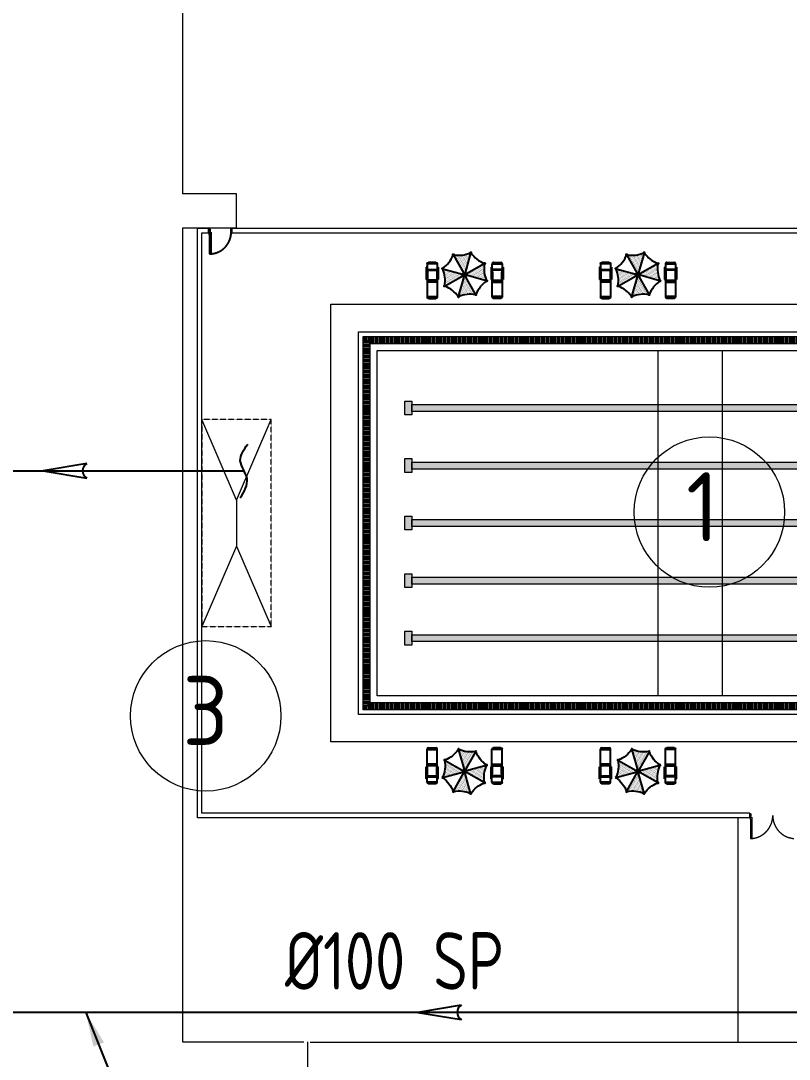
# Model space of a CAD drawing. Header units: metres. Extents: x 6917732 to 8046551, y 3602874 to 4094271.
# Drawn here: x 7336788 to 7370172, y 3765492 to 3810616 of the extents above; entities that cross this region are included whole.
import ezdxf

# ---------------------------------------------------------------- set-up
doc = ezdxf.new("R2010")
doc.units = ezdxf.units.M
doc.header["$LTSCALE"] = 0.5
doc.header["$MEASUREMENT"] = 0
for name, pattern in [('03000 - Plant Layout 1$0$CENTER2', [1.125, 0.75, -0.125, 0.125, -0.125]), ('HIDDEN2', [4.7625, 3.175, -1.5875]), ('MD-PAV-POOL-AR-001-GRF$0$HIDDEN', [9.525, 6.35, -3.175]), ('MD-PAV-POOL-AR-001-GRF$0$MD-PAV-ACCO-1-AR-001-GRF$0$HIDDEN', [9.525, 6.35, -3.175])]:
    doc.linetypes.add(name, pattern=pattern)
doc.layers.get('0').update_dxf_attribs({"linetype": 'CONTINUOUS'})
for name, color, linetype, lineweight in [('AN-TEXT', 7, 'CONTINUOUS', 40), ('CI-PED-FOOTPATH', 44, 'CONTINUOUS', 0), ('MD-PAV-POOL-AR-001-GRF$0$AR-CONCRETE HATCH', 252, 'CONTINUOUS', 13), ('MD-PAV-POOL-AR-001-GRF$0$AR-FLOR-STRS', 103, 'CONTINUOUS', 5), ('MD-PAV-POOL-AR-001-GRF$0$AR-P-WLX (0.25)-External wall', 3, 'CONTINUOUS', 35), ('Sewer Line', 4, 'CONTINUOUS', 25)]:
    doc.layers.add(name, color=color, linetype=linetype, lineweight=lineweight)
for name, color, linetype in [('CI-CEN', 1, '03000 - Plant Layout 1$0$CENTER2'), ('CI-ROAD', 11, 'CONTINUOUS'), ('DIM SOCCER', 2, 'CONTINUOUS'), ('MD-PAV-POOL-AR-001-GRF$0$AR-G-HAT (0.2)-Hatching for walls', 8, 'CONTINUOUS'), ('MD-PAV-POOL-AR-001-GRF$0$AR-HID (0.2)-Hidden linework', 2, 'MD-PAV-POOL-AR-001-GRF$0$HIDDEN'), ('MD-PAV-POOL-AR-001-GRF$0$AR-WALL-HATCH', 7, 'CONTINUOUS'), ('MD-PAV-POOL-AR-001-GRF$0$cad-block.com', 250, 'CONTINUOUS'), ('MD-PAV-POOL-AR-001-GRF$0$MD-PAV-ACCO-1-AR-001-GRF$0$AR-P-FRM (0.2)-Door', 20, 'CONTINUOUS'), ('MD-PAV-POOL-AR-001-GRF$0$THIET-BI', 21, 'CONTINUOUS'), ('RD-TXT', 7, 'CONTINUOUS'), ('SANITARY', 6, 'CONTINUOUS'), ('TXT-BLDG NO', 20, 'CONTINUOUS')]:
    doc.layers.add(name, color=color, linetype=linetype)
doc.layers.get('CI-CEN').off()
doc.styles.add('3.5mm', font='ISO3098B.shx', dxfattribs={"height": 3.5})
doc.styles.add('MD-PAV-POOL-AR-001-GRF$0$Standard', font='txt')
doc.styles.add('ROMANS', font='ROMANS.shx', dxfattribs={"width": 0.9})
doc.dimstyles.new('1-200', dxfattribs={"dimtxt": 3000, "dimasz": 3000, "dimexe": 1000, "dimexo": 1000, "dimgap": 1000, "dimtad": 1, "dimdec": 0, "dimdsep": 46, "dimtxsty": 'ROMANS', "dimcen": 0, "dimclrd": 5, "dimclre": 5, "dimclrt": 2, "dimadec": 0, "dimazin": 2, "dimtfac": 1, "dimtdec": 0, "dimtmove": 2, "dimatfit": 2, "dimfxl": 1, "dimtolj": 1, "dimtzin": 0, "dimlwd": -1, "dimlwe": -1, "dimarcsym": 0})

# ---------------------------------------------------------------- blocks, each defined once
blk = doc.blocks.new('flow direction')
at = {"layer": 'Sewer Line'}
for p, q in [((40, 70), (-380, 0)), ((-380, 0), (40, -70))]:
    blk.add_line(p, q, dxfattribs=at)
blk.add_arc((82, 0), 81.6, 120.66, 239.34, dxfattribs=at)
blk = doc.blocks.new('*X139')
at = {"color": 0}
for p, q in [((241.232, -0.488), (241.232, -0.488)), ((241.269, -0.483), (241.269, -0.483)), ((241.306, -0.479), (241.306, -0.479)), ((241.321, -0.439), (241.321, -0.439)), ((241.344, -0.474), (241.344, -0.474)), ((241.358, -0.435), (241.358, -0.435)), ((241.381, -0.47), (241.381, -0.47)), ((241.395, -0.43), (241.395, -0.43)), ((241.409, -0.391), (241.409, -0.391)), ((241.418, -0.465), (241.418, -0.465)), ((241.432, -0.426), (241.432, -0.426)), ((241.446, -0.386), (241.446, -0.386)), ((241.455, -0.461), (241.455, -0.461)), ((241.469, -0.421), (241.469, -0.421)), ((241.484, -0.382), (241.484, -0.382)), ((241.493, -0.456), (241.493, -0.456)), ((241.498, -0.342), (241.498, -0.342)), ((241.507, -0.417), (241.507, -0.417)), ((241.521, -0.377), (241.521, -0.377)), ((241.53, -0.452), (241.53, -0.452)), ((241.535, -0.338), (241.535, -0.338)), ((241.544, -0.412), (241.544, -0.412)), ((241.553, -0.486), (241.553, -0.486)), ((241.558, -0.373), (241.558, -0.373)), ((241.567, -0.447), (241.567, -0.447)), ((241.572, -0.333), (241.572, -0.333)), ((241.581, -0.408), (241.581, -0.408)), ((241.586, -0.294), (241.586, -0.294)), ((241.59, -0.482), (241.59, -0.482)), ((241.595, -0.368), (241.595, -0.368)), ((241.604, -0.442), (241.604, -0.442)), ((241.609, -0.329), (241.609, -0.329)), ((241.618, -0.403), (241.618, -0.403)), ((241.623, -0.289), (241.623, -0.289)), ((241.627, -0.477), (241.627, -0.477)), ((241.632, -0.363), (241.632, -0.363)), ((241.642, -0.438), (241.642, -0.438)), ((241.647, -0.324), (241.647, -0.324)), ((241.656, -0.398), (241.656, -0.398)), ((241.661, -0.285), (241.661, -0.285)), ((241.665, -0.473), (241.665, -0.473)), ((241.67, -0.359), (241.67, -0.359)), ((241.675, -0.245), (241.675, -0.245)), ((241.679, -0.433), (241.679, -0.433)), ((241.684, -0.319), (241.684, -0.319)), ((241.693, -0.394), (241.693, -0.394)), ((241.698, -0.28), (241.698, -0.28)), ((241.702, -0.468), (241.702, -0.468)), ((241.707, -0.354), (241.707, -0.354)), ((241.712, -0.24), (241.712, -0.24)), ((241.716, -0.429), (241.716, -0.429)), ((241.721, -0.315), (241.721, -0.315)), ((241.73, -0.389), (241.73, -0.389)), ((241.735, -0.275), (241.735, -0.275)), ((241.739, -0.464), (241.739, -0.464)), ((241.744, -0.35), (241.744, -0.35)), ((241.749, -0.236), (241.749, -0.236)), ((241.753, -0.424), (241.753, -0.424)), ((241.758, -0.31), (241.758, -0.31)), ((241.763, -0.196), (241.763, -0.196)), ((241.772, -0.271), (241.772, -0.271)), ((240.766, -0.695), (240.766, -0.695)), ((240.78, -0.656), (240.78, -0.656)), ((240.789, -0.73), (240.789, -0.73)), ((240.794, -0.616), (240.794, -0.616)), ((240.803, -0.691), (240.803, -0.691)), ((240.812, -0.765), (240.812, -0.765)), ((240.818, -0.651), (240.818, -0.651)), ((240.827, -0.726), (240.827, -0.726)), ((240.832, -0.612), (240.832, -0.612)), ((240.841, -0.686), (240.841, -0.686)), ((240.85, -0.761), (240.85, -0.761)), ((240.855, -0.647), (240.855, -0.647)), ((240.864, -0.721), (240.864, -0.721)), ((240.869, -0.607), (240.869, -0.607)), ((240.878, -0.682), (240.878, -0.682)), ((240.887, -0.756), (240.887, -0.756)), ((240.892, -0.642), (240.892, -0.642)), ((240.901, -0.717), (240.901, -0.717)), ((240.915, -0.677), (240.915, -0.677)), ((240.924, -0.752), (240.924, -0.752)), ((240.938, -0.712), (240.938, -0.712)), ((240.952, -0.673), (240.952, -0.673)), ((240.966, -0.633), (240.966, -0.633)), ((240.975, -0.708), (240.975, -0.708)), ((240.99, -0.668), (240.99, -0.668)), ((241.004, -0.629), (241.004, -0.629)), ((241.013, -0.703), (241.013, -0.703)), ((241.027, -0.664), (241.027, -0.664)), ((241.036, -0.738), (241.036, -0.738)), ((241.041, -0.624), (241.041, -0.624)), ((241.05, -0.699), (241.05, -0.699)), ((241.055, -0.585), (241.055, -0.585)), ((241.064, -0.659), (241.064, -0.659)), ((241.073, -0.734), (241.073, -0.734)), ((241.078, -0.62), (241.078, -0.62)), ((241.087, -0.694), (241.087, -0.694)), ((241.092, -0.58), (241.092, -0.58)), ((241.101, -0.655), (241.101, -0.655)), ((241.11, -0.729), (241.11, -0.729)), ((241.115, -0.615), (241.115, -0.615)), ((241.124, -0.69), (241.124, -0.69)), ((241.129, -0.576), (241.129, -0.576)), ((241.133, -0.764), (241.133, -0.764)), ((241.138, -0.65), (241.138, -0.65)), ((241.144, -0.536), (241.144, -0.536)), ((241.148, -0.725), (241.148, -0.725)), ((241.153, -0.611), (241.153, -0.611)), ((241.162, -0.685), (241.162, -0.685)), ((241.167, -0.571), (241.167, -0.571)), ((241.171, -0.76), (241.171, -0.76)), ((241.176, -0.646), (241.176, -0.646)), ((241.181, -0.532), (241.181, -0.532)), ((241.185, -0.72), (241.185, -0.72)), ((241.19, -0.606), (241.19, -0.606)), ((241.199, -0.681), (241.199, -0.681)), ((241.204, -0.567), (241.204, -0.567)), ((241.208, -0.755), (241.208, -0.755)), ((241.213, -0.641), (241.213, -0.641)), ((241.218, -0.527), (241.218, -0.527)), ((241.222, -0.716), (241.222, -0.716)), ((241.227, -0.602), (241.227, -0.602)), ((241.231, -0.79), (241.231, -0.79)), ((241.236, -0.676), (241.236, -0.676)), ((241.241, -0.562), (241.241, -0.562)), ((241.245, -0.751), (241.245, -0.751)), ((241.25, -0.637), (241.25, -0.637)), ((241.255, -0.523), (241.255, -0.523)), ((241.259, -0.711), (241.259, -0.711)), ((241.264, -0.597), (241.264, -0.597)), ((241.268, -0.786), (241.268, -0.786)), ((241.273, -0.672), (241.273, -0.672)), ((241.278, -0.558), (241.278, -0.558)), ((241.282, -0.746), (241.282, -0.746)), ((241.287, -0.632), (241.287, -0.632)), ((241.291, -0.821), (241.291, -0.821)), ((241.292, -0.518), (241.292, -0.518)), ((241.296, -0.707), (241.296, -0.707)), ((241.301, -0.593), (241.301, -0.593)), ((241.305, -0.781), (241.305, -0.781)), ((241.311, -0.667), (241.311, -0.667)), ((241.316, -0.553), (241.316, -0.553)), ((241.32, -0.742), (241.32, -0.742)), ((241.325, -0.628), (241.325, -0.628)), ((241.329, -0.816), (241.329, -0.816)), ((241.33, -0.514), (241.33, -0.514)), ((241.334, -0.702), (241.334, -0.702)), ((241.339, -0.588), (241.339, -0.588)), ((241.343, -0.776), (241.343, -0.776)), ((241.348, -0.663), (241.348, -0.663)), ((241.353, -0.549), (241.353, -0.549)), ((241.357, -0.737), (241.357, -0.737)), ((241.362, -0.623), (241.362, -0.623)), ((241.366, -0.811), (241.366, -0.811)), ((241.367, -0.509), (241.367, -0.509)), ((241.371, -0.698), (241.371, -0.698)), ((241.376, -0.584), (241.376, -0.584)), ((241.38, -0.772), (241.38, -0.772)), ((241.385, -0.658), (241.385, -0.658)), ((241.389, -0.846), (241.389, -0.846)), ((241.39, -0.544), (241.39, -0.544)), ((241.394, -0.732), (241.394, -0.732)), ((241.399, -0.619), (241.399, -0.619)), ((241.403, -0.807), (241.403, -0.807)), ((241.404, -0.505), (241.404, -0.505)), ((241.408, -0.693), (241.408, -0.693)), ((241.413, -0.579), (241.413, -0.579)), ((241.417, -0.767), (241.417, -0.767)), ((241.422, -0.653), (241.422, -0.653)), ((241.426, -0.842), (241.426, -0.842)), ((241.427, -0.54), (241.427, -0.54)), ((241.431, -0.728), (241.431, -0.728)), ((241.436, -0.614), (241.436, -0.614)), ((241.44, -0.802), (241.44, -0.802)), ((241.441, -0.5), (241.441, -0.5)), ((241.445, -0.688), (241.445, -0.688)), ((241.45, -0.575), (241.45, -0.575)), ((241.454, -0.763), (241.454, -0.763)), ((241.459, -0.649), (241.459, -0.649)), ((241.463, -0.837), (241.463, -0.837)), ((241.464, -0.535), (241.464, -0.535)), ((241.468, -0.723), (241.468, -0.723)), ((241.474, -0.609), (241.474, -0.609)), ((241.478, -0.798), (241.478, -0.798)), ((241.479, -0.496), (241.479, -0.496)), ((241.483, -0.684), (241.483, -0.684)), ((241.487, -0.872), (241.487, -0.872)), ((241.488, -0.57), (241.488, -0.57)), ((241.492, -0.758), (241.492, -0.758)), ((241.497, -0.644), (241.497, -0.644)), ((241.501, -0.833), (241.501, -0.833)), ((241.502, -0.531), (241.502, -0.531)), ((241.506, -0.719), (241.506, -0.719)), ((241.511, -0.605), (241.511, -0.605)), ((241.515, -0.793), (241.515, -0.793)), ((241.516, -0.491), (241.516, -0.491)), ((241.52, -0.679), (241.52, -0.679)), ((241.524, -0.868), (241.524, -0.868)), ((241.525, -0.565), (241.525, -0.565)), ((241.529, -0.754), (241.529, -0.754)), ((241.534, -0.64), (241.534, -0.64)), ((241.538, -0.828), (241.538, -0.828)), ((241.539, -0.526), (241.539, -0.526)), ((241.543, -0.714), (241.543, -0.714)), ((241.548, -0.6), (241.548, -0.6)), ((241.552, -0.789), (241.552, -0.789)), ((241.557, -0.675), (241.557, -0.675)), ((241.561, -0.863), (241.561, -0.863)), ((241.562, -0.561), (241.562, -0.561)), ((241.566, -0.749), (241.566, -0.749)), ((241.571, -0.635), (241.571, -0.635)), ((241.575, -0.824), (241.575, -0.824)), ((241.576, -0.521), (241.576, -0.521)), ((241.58, -0.71), (241.58, -0.71)), ((241.584, -0.898), (241.584, -0.898)), ((241.585, -0.596), (241.585, -0.596)), ((241.589, -0.784), (241.589, -0.784)), ((241.594, -0.67), (241.594, -0.67)), ((241.598, -0.859), (241.598, -0.859)), ((241.599, -0.556), (241.599, -0.556)), ((241.603, -0.745), (241.603, -0.745)), ((241.608, -0.631), (241.608, -0.631)), ((241.612, -0.819), (241.612, -0.819)), ((241.613, -0.517), (241.613, -0.517)), ((241.617, -0.705), (241.617, -0.705)), ((241.621, -0.894), (241.621, -0.894)), ((241.622, -0.591), (241.622, -0.591)), ((241.626, -0.78), (241.626, -0.78)), ((241.631, -0.666), (241.631, -0.666)), ((241.635, -0.854), (241.635, -0.854)), ((241.636, -0.552), (241.636, -0.552)), ((241.641, -0.74), (241.641, -0.74)), ((241.646, -0.626), (241.646, -0.626)), ((241.65, -0.815), (241.65, -0.815)), ((241.651, -0.512), (241.651, -0.512)), ((241.655, -0.701), (241.655, -0.701)), ((241.659, -0.889), (241.659, -0.889)), ((241.66, -0.587), (241.66, -0.587)), ((241.664, -0.775), (241.664, -0.775)), ((241.669, -0.661), (241.669, -0.661)), ((241.673, -0.85), (241.673, -0.85)), ((241.674, -0.547), (241.674, -0.547)), ((241.678, -0.736), (241.678, -0.736)), ((241.682, -0.924), (241.682, -0.924)), ((241.683, -0.622), (241.683, -0.622)), ((241.687, -0.81), (241.687, -0.81)), ((241.688, -0.508), (241.688, -0.508)), ((241.692, -0.696), (241.692, -0.696)), ((241.696, -0.885), (241.696, -0.885)), ((241.697, -0.582), (241.697, -0.582)), ((241.701, -0.771), (241.701, -0.771)), ((241.706, -0.657), (241.706, -0.657)), ((241.71, -0.845), (241.71, -0.845)), ((241.711, -0.543), (241.711, -0.543)), ((241.715, -0.731), (241.715, -0.731)), ((241.719, -0.92), (241.719, -0.92)), ((241.72, -0.617), (241.72, -0.617)), ((241.724, -0.806), (241.724, -0.806)), ((241.725, -0.503), (241.725, -0.503)), ((241.729, -0.692), (241.729, -0.692)), ((241.733, -0.88), (241.733, -0.88)), ((241.734, -0.578), (241.734, -0.578)), ((241.738, -0.766), (241.738, -0.766)), ((241.743, -0.652), (241.743, -0.652)), ((241.747, -0.841), (241.747, -0.841)), ((241.748, -0.538), (241.748, -0.538)), ((241.752, -0.727), (241.752, -0.727)), ((241.756, -0.915), (241.756, -0.915)), ((241.757, -0.613), (241.757, -0.613)), ((241.761, -0.801), (241.761, -0.801)), ((241.762, -0.499), (241.762, -0.499)), ((241.766, -0.687), (241.766, -0.687)), ((241.77, -0.876), (241.77, -0.876)), ((241.771, -0.573), (241.771, -0.573)), ((241.775, -0.762), (241.775, -0.762)), ((241.779, -0.95), (241.779, -0.95)), ((241.78, -0.648), (241.78, -0.648)), ((241.784, -0.836), (241.784, -0.836)), ((241.789, -0.722), (241.789, -0.722)), ((241.793, -0.911), (241.793, -0.911)), ((241.798, -0.797), (241.798, -0.797)), ((241.808, -0.871), (241.808, -0.871)), ((241.817, -0.946), (241.817, -0.946)), ((241.822, -0.832), (241.822, -0.832)), ((241.831, -0.906), (241.831, -0.906)), ((241.854, -0.941), (241.854, -0.941))]:
    blk.add_line(p, q, dxfattribs=at)
blk = doc.blocks.new('MD-PAV-POOL-AR-001-GRF$0$Beach umbrella 1 top_cad-block.com')
at = {"color": 0}
for points in [[(262, 941), (25, 89)], [(-480, 851), (-45, 80)], [(851, 480), (80, 45)], [(-941, 262), (-89, 25)], [(-851, -480), (-80, -45)], [(-262, -941), (-25, -89)], [(480, -851), (45, -80)], [(941, -262), (89, -25)]]:
    blk.add_lwpolyline(points, dxfattribs=at)
for centre, radius in [((268, 963), 23.1), ((-491, 871), 23.1), ((871, 491), 23.1), ((-963, 268), 23.1), ((0, 0), 92.4), ((0, 0), 46.2), ((0, 0), 27.7), ((963, -268), 23.1), ((-871, -491), 23.1), ((491, -871), 23.1), ((-268, -963), 23.1)]:
    blk.add_circle(centre, radius, dxfattribs=at)
for centre, start, end in [((-254, 2085), 259.9886, 293.8764), ((1295, 1654), 214.9886, 248.8764), ((-1654, 1295), 304.9886, 338.8764), ((2085, 254), 169.9886, 203.8764), ((-2085, -254), 349.9886, 23.8764), ((1654, -1295), 124.9886, 158.8764), ((-1295, -1654), 34.9886, 68.8764), ((254, -2085), 79.9886, 113.8764)]:
    blk.add_arc(centre, 1238, start, end, dxfattribs=at)
at = {"color": 0, "xscale": 923.8795325112575, "yscale": 923.8795325112575, "zscale": 923.8795325112575}
for p, rotation in [((-645, -222515), 90), ((222515, -645), 180), ((645, 222515), 270)]:
    blk.add_blockref('*X139', p, dxfattribs=dict(at, rotation=rotation))
blk.add_blockref('*X139', (-222515, 645), dxfattribs=at)
blk = doc.blocks.new('MD-PAV-POOL-AR-001-GRF$0$02PLCH01')
at = {"color": 0, "linetype": 'ByBlock'}
for p, q in [((3, 2), (3, 24)), ((3, 24), (13, 24)), ((10.5, 24), (10.5, 26)), ((10.5, 26), (37, 26)), ((13, 24), (23.5, 23)), ((15, 23.809524), (15, 2.190476)), ((15, 23), (17, 23)), ((17, 23.619048), (17, 2.380952)), ((23.5, 23), (37, 23)), ((37, 23), (37, 26)), ((37, 24), (75, 24)), ((38.5, 2), (38.5, 24)), ((38.5, 23), (42.5, 23)), ((42.5, 2), (42.5, 24)), ((74, 24), (74, 2)), ((74, 23), (75, 23)), ((0, 5), (0, 21)), ((1, 5), (1, 21)), ((3, 2), (13, 2)), ((10.5, 0), (10.5, 2)), ((10.5, 0), (37, 0)), ((13, 2), (23.5, 3)), ((15, 3), (17, 3)), ((23.5, 3), (37, 3)), ((37, 0), (37, 3)), ((37, 2), (75, 2)), ((38.5, 3), (42.5, 3)), ((74, 3), (75, 3)), ((77, 21), (77, 5)), ((78, 21), (78, 5))]:
    blk.add_line(p, q, dxfattribs=at)
for centre, radius, start, end in [((3, 21), 3, 90, 180), ((3, 21), 2, 90, 180), ((75, 21), 3, 0, 90), ((75, 21), 2, 0, 90), ((3, 5), 3, 180, 270), ((3, 5), 2, 180, 270), ((75, 5), 2, 270, 0), ((75, 5), 3, 270, 0)]:
    blk.add_arc(centre, radius, start, end, dxfattribs=at)
at = {"color": 0, "linetype": 'ByBlock', "style": 'MD-PAV-POOL-AR-001-GRF$0$Standard', "flags": 3}
blk.add_attdef('ITEM', (0, -14), '', height=6, dxfattribs=at)
blk = doc.blocks.new('MD-PAV-POOL-AR-001-GRF$0$dfgdgg')
at = {"layer": 'MD-PAV-POOL-AR-001-GRF$0$MD-PAV-ACCO-1-AR-001-GRF$0$AR-P-FRM (0.2)-Door'}
for p, q in [((11731, 35733, 17), (11731, 35883, 17)), ((11731, 35883, 17), (11765, 35883, 17)), ((11765, 35733, 17), (11731, 35733, 17)), ((11765, 35883, 17), (11765, 35877, 17)), ((11765, 35877, 17), (11779, 35877, 17)), ((11779, 35781, 17), (11765, 35781, 17)), ((11765, 35781, 17), (11765, 35733, 17)), ((11765, 35733, 17), (11817, 35733, 17)), ((11765, 35627, 17), (11765, 35733, 17)), ((11779, 35877, 17), (11779, 35781, 17)), ((11817, 35733, 17), (11817, 35627, 17)), ((11765, 35627, 17), (11765, 34906, 17)), ((11817, 35627, 17), (11765, 35627, 17)), ((11790, 34906, 17), (11790, 35627, 17)), ((11817, 35627, 17), (11817, 34906, 17)), ((11765, 34906, 17), (11765, 34800, 17)), ((11817, 34906, 17), (11765, 34906, 17)), ((11765, 34800, 17), (11817, 34800, 17)), ((11817, 34906, 17), (11817, 34800, 17))]:
    blk.add_line(p, q, dxfattribs=at)
at = {"layer": 'MD-PAV-POOL-AR-001-GRF$0$MD-PAV-ACCO-1-AR-001-GRF$0$AR-P-FRM (0.2)-Door', "elevation": 17}
blk.add_lwpolyline([(12731, 35733), (12731, 35883), (12698, 35883), (12698, 35877), (12683, 35877), (12683, 35781), (12698, 35781), (12698, 35733)], close=True, dxfattribs=at)
at = {"layer": 'MD-PAV-POOL-AR-001-GRF$0$MD-PAV-ACCO-1-AR-001-GRF$0$AR-P-FRM (0.2)-Door', "linetype": 'MD-PAV-POOL-AR-001-GRF$0$MD-PAV-ACCO-1-AR-001-GRF$0$HIDDEN', "ltscale": 1000}
blk.add_arc((11762, 35734, 17), 936, 273.3473, 359.9258, dxfattribs=at)
blk = doc.blocks.new('sdsxdc')
at = {"layer": 'MD-PAV-POOL-AR-001-GRF$0$AR-CONCRETE HATCH', "lineweight": 0}
h = blk.add_hatch(dxfattribs=at)
h.set_pattern_fill('ANSI32', color=15, scale=10, angle=45)
h.set_pattern_definition([(90, (7333223.265, 3764790.21), (-95.25, 0), []), (90, (7333255.015, 3764821.96), (-95.25, 0), [])])
h.paths.add_polyline_path([(7377881, 3796898), (7351661, 3796898), (7351961, 3796598), (7377581, 3796598)])
h = blk.add_hatch(dxfattribs=at)
h.set_pattern_fill('ANSI32', color=15, scale=10, angle=135)
h.set_pattern_definition([(180, (7335223.265, 3765690.21), (-7e-15, -95.25), []), (180, (7335191.515, 3765721.96), (-7e-15, -95.25), [])])
h.paths.add_polyline_path([(7351961, 3796598), (7351661, 3796898), (7351661, 3780678), (7351961, 3780978)])
h = blk.add_hatch(dxfattribs=at)
h.set_pattern_fill('ANSI32', color=15, scale=10, angle=45)
h.set_pattern_definition([(90, (7333223.265, 3766590.21), (-95.25, 0), []), (90, (7333255.015, 3766621.96), (-95.25, 0), [])])
h.paths.add_polyline_path([(7377881, 3780678), (7351661, 3780678), (7351961, 3780978), (7377581, 3780978)])
at = {"layer": 'MD-PAV-POOL-AR-001-GRF$0$AR-WALL-HATCH'}
h = blk.add_hatch(color=15, dxfattribs=at)
h.dxf.hatch_style = 1
h.paths.add_polyline_path([(7375471, 3794088), (7375771, 3794088), (7375771, 3793488), (7375471, 3793488)])
h.paths.add_polyline_path([(7353771, 3793938), (7375471, 3793938), (7375471, 3793638), (7353771, 3793638)])
h.paths.add_polyline_path([(7353471, 3794088), (7353771, 3794088), (7353771, 3793488), (7353471, 3793488)])
h = blk.add_hatch(color=15, dxfattribs=at)
h.dxf.hatch_style = 1
h.paths.add_polyline_path([(7375471, 3791588), (7375771, 3791588), (7375771, 3790988), (7375471, 3790988)])
h.paths.add_polyline_path([(7353771, 3791438), (7375471, 3791438), (7375471, 3791138), (7353771, 3791138)])
h.paths.add_polyline_path([(7353471, 3791588), (7353771, 3791588), (7353771, 3790988), (7353471, 3790988)])
h = blk.add_hatch(color=15, dxfattribs=at)
h.dxf.hatch_style = 1
h.paths.add_polyline_path([(7375471, 3789088), (7375771, 3789088), (7375771, 3788488), (7375471, 3788488)])
h.paths.add_polyline_path([(7353771, 3788938), (7375471, 3788938), (7375471, 3788638), (7353771, 3788638)])
h.paths.add_polyline_path([(7353471, 3789088), (7353771, 3789088), (7353771, 3788488), (7353471, 3788488)])
h = blk.add_hatch(color=15, dxfattribs=at)
h.dxf.hatch_style = 1
h.paths.add_polyline_path([(7375471, 3786588), (7375771, 3786588), (7375771, 3785988), (7375471, 3785988)])
h.paths.add_polyline_path([(7353771, 3786438), (7375471, 3786438), (7375471, 3786138), (7353771, 3786138)])
h.paths.add_polyline_path([(7353471, 3786588), (7353771, 3786588), (7353771, 3785988), (7353471, 3785988)])
h = blk.add_hatch(color=15, dxfattribs=at)
h.dxf.hatch_style = 1
h.paths.add_polyline_path([(7375471, 3784088), (7375771, 3784088), (7375771, 3783488), (7375471, 3783488)])
h.paths.add_polyline_path([(7353771, 3783938), (7375471, 3783938), (7375471, 3783638), (7353771, 3783638)])
h.paths.add_polyline_path([(7353471, 3784088), (7353771, 3784088), (7353771, 3783488), (7353471, 3783488)])
at = {"layer": 'CI-PED-FOOTPATH', "color": 15, "lineweight": 0}
for p, q in [((7367957, 3766235, 33), (7367957, 3775978, 33)), ((7349253, 3764748, 0), (7349253, 3766248, 0))]:
    blk.add_line(p, q, dxfattribs=at)
at = {"layer": 'CI-PED-FOOTPATH', "color": 15, "lineweight": 0, "elevation": 0, "flags": 128}
blk.add_lwpolyline([(7349359, 3766236), (7384080, 3766235, 0.414216), (7385080, 3767235), (7385082, 3800142), (7385081, 3801598)], format="xyb", dxfattribs=at)
at = {"layer": 'CI-ROAD', "color": 15, "lineweight": 0}
for p, q in [((7343818, 3892529, 0), (7343812, 3803098, 51)), ((7346161, 3801598, 51), (7346161, 3803098, 51)), ((7343812, 3801598, 83), (7343810, 3766249, 33)), ((7343812, 3801598, 83), (7343810, 3766249, 33)), ((7343812, 3801598, 83), (7343810, 3766249, 33)), ((7343812, 3801598, 83), (7343810, 3766249, 33))]:
    blk.add_line(p, q, dxfattribs=at)
at = {"layer": 'CI-ROAD', "color": 15, "lineweight": 0, "flags": 128}
for points, elevation in [([(7346161, 3803098), (7343812, 3803098)], 51), ([(7346161, 3801598), (7343812, 3801598)], 51), ([(7343810, 3766249), (7349087, 3766248)], 33), ([(7343810, 3766249), (7349032, 3766248)], 33)]:
    blk.add_lwpolyline(points, dxfattribs=dict(at, elevation=elevation))
at = {"layer": 'DIM SOCCER', "color": 15, "lineweight": 0}
blk.add_line((7349253, 3764748, 33), (7349253, 3766248, 33), dxfattribs=at)
at = {"layer": 'MD-PAV-POOL-AR-001-GRF$0$AR-CONCRETE HATCH', "color": 15, "elevation": 51}
for points in [[(7353471, 3794088), (7353771, 3794088), (7353771, 3793488), (7353471, 3793488)], [(7353771, 3793938), (7375471, 3793938), (7375471, 3793638), (7353771, 3793638)], [(7353471, 3791588), (7353771, 3791588), (7353771, 3790988), (7353471, 3790988)], [(7353771, 3791438), (7375471, 3791438), (7375471, 3791138), (7353771, 3791138)], [(7353471, 3789088), (7353771, 3789088), (7353771, 3788488), (7353471, 3788488)], [(7353771, 3788938), (7375471, 3788938), (7375471, 3788638), (7353771, 3788638)], [(7353471, 3786588), (7353771, 3786588), (7353771, 3785988), (7353471, 3785988)], [(7353771, 3786438), (7375471, 3786438), (7375471, 3786138), (7353771, 3786138)], [(7353471, 3784088), (7353771, 3784088), (7353771, 3783488), (7353471, 3783488)], [(7353771, 3783938), (7375471, 3783938), (7375471, 3783638), (7353771, 3783638)]]:
    blk.add_lwpolyline(points, close=True, dxfattribs=at)
at = {"layer": 'MD-PAV-POOL-AR-001-GRF$0$AR-FLOR-STRS', "color": 15, "lineweight": 0}
for p, q in [((7364482, 3781288, 51), (7364482, 3796288, 51)), ((7367271, 3781288, 33), (7367271, 3796288, 33))]:
    blk.add_line(p, q, dxfattribs=at)
at = {"layer": 'MD-PAV-POOL-AR-001-GRF$0$AR-FLOR-STRS', "color": 15, "lineweight": 0, "elevation": 51}
for points in [[(7350261, 3798298), (7379281, 3798298), (7379281, 3779278), (7350261, 3779278)], [(7351461, 3797098), (7378081, 3797098), (7378081, 3780478), (7351461, 3780478)], [(7352271, 3796288), (7377271, 3796288), (7377271, 3781288), (7352271, 3781288)]]:
    blk.add_lwpolyline(points, close=True, dxfattribs=at)
at = {"layer": 'MD-PAV-POOL-AR-001-GRF$0$AR-G-HAT (0.2)-Hatching for walls', "color": 15, "linetype": 'Continuous', "lineweight": 0, "ltscale": 0.1, "elevation": 51}
for points in [[(7346161, 3789788), (7344661, 3793288)], [(7346161, 3789788), (7347661, 3793288)], [(7346161, 3789788), (7346161, 3788788), (7346161, 3787788)], [(7346161, 3787788), (7344661, 3784288)], [(7346161, 3787788), (7347661, 3784288)]]:
    blk.add_lwpolyline(points, dxfattribs=at)
at = {"layer": 'MD-PAV-POOL-AR-001-GRF$0$AR-HID (0.2)-Hidden linework', "color": 15, "lineweight": 0, "elevation": 51}
blk.add_lwpolyline([(7347661, 3784288), (7347661, 3793288), (7344661, 3793288), (7344661, 3784288)], close=True, dxfattribs=at)
at = {"layer": 'MD-PAV-POOL-AR-001-GRF$0$AR-P-WLX (0.25)-External wall', "color": 15, "lineweight": 0, "ltscale": 0.3}
for p, q in [((7344961, 3801598, 51), (7344961, 3801398, 51)), ((7345961, 3801598, 51), (7345961, 3801398, 51)), ((7368457, 3776178, 33), (7368457, 3775978, 33))]:
    blk.add_line(p, q, dxfattribs=at)
at = {"layer": 'MD-PAV-POOL-AR-001-GRF$0$AR-P-WLX (0.25)-External wall', "color": 15, "lineweight": 0}
for p, q in [((7351961, 3796598, 51), (7351661, 3796898, 51)), ((7351661, 3780678, 51), (7351961, 3780978, 51))]:
    blk.add_line(p, q, dxfattribs=at)
at = {"layer": 'MD-PAV-POOL-AR-001-GRF$0$AR-P-WLX (0.25)-External wall', "color": 15, "lineweight": 0, "ltscale": 0.3, "elevation": 51, "flags": 128}
for points in [[(7368457, 3775978), (7344461, 3775978), (7344461, 3801598), (7344961, 3801598)], [(7368457, 3776178), (7344661, 3776178), (7344661, 3801398), (7344961, 3801398)], [(7345961, 3801598), (7385081, 3801598), (7385081, 3777478)], [(7345961, 3801398), (7384881, 3801398), (7384881, 3777478)]]:
    blk.add_lwpolyline(points, dxfattribs=at)
at = {"layer": 'MD-PAV-POOL-AR-001-GRF$0$AR-P-WLX (0.25)-External wall', "color": 15, "lineweight": 0, "elevation": 51}
for points in [[(7351661, 3796898), (7377881, 3796898), (7377881, 3780678), (7351661, 3780678)], [(7351961, 3796598), (7377581, 3796598), (7377581, 3780978), (7351961, 3780978)]]:
    blk.add_lwpolyline(points, close=True, dxfattribs=at)
at = {"layer": 'MD-PAV-POOL-AR-001-GRF$0$MD-PAV-ACCO-1-AR-001-GRF$0$AR-P-FRM (0.2)-Door', "color": 15, "lineweight": 0}
for p, q in [((7368457, 3776015, 33), (7368457, 3776165, 33)), ((7368457, 3776165, 33), (7368490, 3776165, 33)), ((7368490, 3776015, 33), (7368457, 3776015, 33)), ((7368490, 3776165, 33), (7368490, 3776159, 33)), ((7368490, 3776159, 33), (7368505, 3776159, 33)), ((7368505, 3776063, 33), (7368490, 3776063, 33)), ((7368490, 3776063, 33), (7368490, 3776015, 33)), ((7368490, 3776015, 33), (7368542, 3776015, 33)), ((7368490, 3775909, 33), (7368490, 3776015, 33)), ((7368505, 3776159, 33), (7368505, 3776063, 33)), ((7368542, 3776015, 33), (7368542, 3775909, 33)), ((7368490, 3775909, 33), (7368490, 3775188, 33)), ((7368542, 3775909, 33), (7368490, 3775909, 33)), ((7368516, 3775188, 33), (7368516, 3775909, 33)), ((7368542, 3775909, 33), (7368542, 3775188, 33)), ((7368490, 3775188, 33), (7368490, 3775082, 33)), ((7368542, 3775188, 33), (7368490, 3775188, 33)), ((7368542, 3775188, 33), (7368542, 3775082, 33)), ((7368490, 3775082, 33), (7368542, 3775082, 33))]:
    blk.add_line(p, q, dxfattribs=at)
at = {"layer": 'MD-PAV-POOL-AR-001-GRF$0$MD-PAV-ACCO-1-AR-001-GRF$0$AR-P-FRM (0.2)-Door', "color": 15, "linetype": 'MD-PAV-POOL-AR-001-GRF$0$MD-PAV-ACCO-1-AR-001-GRF$0$HIDDEN', "lineweight": 0, "ltscale": 1000}
for centre, start, end in [((7368460, 3776076, 33), 274.7401, 0.1559), ((7370454, 3776076, 33), 179.8441, 265.2599)]:
    blk.add_arc(centre, 997, start, end, dxfattribs=at)
at = {"layer": 'MD-PAV-POOL-AR-001-GRF$0$cad-block.com', "color": 15, "lineweight": 0}
for p in [(7356070, 3799580, 33), (7363601, 3799580, 33)]:
    blk.add_blockref('MD-PAV-POOL-AR-001-GRF$0$Beach umbrella 1 top_cad-block.com', p, dxfattribs=at)
at = {"layer": 'MD-PAV-POOL-AR-001-GRF$0$cad-block.com', "color": 15, "lineweight": 0, "xscale": -1, "rotation": 180}
for p in [(7356070, 3777997, 33), (7363601, 3777997, 33)]:
    blk.add_blockref('MD-PAV-POOL-AR-001-GRF$0$Beach umbrella 1 top_cad-block.com', p, dxfattribs=at)
at = {"layer": 'MD-PAV-POOL-AR-001-GRF$0$MD-PAV-ACCO-1-AR-001-GRF$0$AR-P-FRM (0.2)-Door', "color": 15, "lineweight": 0}
blk.add_blockref('MD-PAV-POOL-AR-001-GRF$0$dfgdgg', (7333229, 3765690, 33), dxfattribs=at)
at = {"layer": 'MD-PAV-POOL-AR-001-GRF$0$THIET-BI', "color": 15, "lineweight": 0, "yscale": 20, "zscale": 20}
for p, xscale, rotation in [((7354921, 3800112, 33), -20, 90), ((7357218, 3800112, 33), 20, 270), ((7362452, 3800112, 33), -20, 90), ((7364750, 3800112, 33), 20, 270), ((7354921, 3777464, 33), 20, 90.00000000000001), ((7357218, 3777464, 33), -20, 270), ((7362452, 3777464, 33), 20, 90.00000000000001), ((7364750, 3777464, 33), -20, 270)]:
    blk.add_blockref('MD-PAV-POOL-AR-001-GRF$0$02PLCH01', p, dxfattribs=dict(at, xscale=xscale, rotation=rotation))
blk = doc.blocks.new('A$C65520D9C')
at = {"layer": 'CI-CEN', "color": 8, "linetype": 'HIDDEN2', "lineweight": 0, "ltscale": 2000}
blk.add_blockref('sdsxdc', (-7494656, -4067566, -33), dxfattribs=at)
blk = doc.blocks.new('A$C021B369C')
at = {"layer": 'RD-TXT', "color": 2}
blk.add_blockref('A$C65520D9C', (0, 0), dxfattribs=at)

msp = doc.modelspace()

# ---------------------------------------------------------------- linework, layer by layer
at = {"layer": 'AN-TEXT', "color": 2, "lineweight": 15}
for centre in [(7366704.2, 3789266.5, 1390.3), (7344823.1, 3780412, 55.5)]:
    msp.add_circle(centre, 3267.7, dxfattribs=at)
at = {"layer": 'Sewer Line'}
for p, q in [((7333057.5, 3791059.8, 32.9), (7346488.2, 3791059.7, 32.9)), ((7375209.7, 3767526.5, 25.1), (7333820.5, 3767526.5, 32.9))]:
    msp.add_line(p, q, dxfattribs=at)
msp.add_spline([(7346324.7, 3789881.4, 32.9), (7346615.8, 3790723.1, 32.9), (7346324.7, 3791500.1, 32.9), (7346648.2, 3792212.3, 32.9)], degree=3, dxfattribs=at)

# ---------------------------------------------------------------- block references
at = {"layer": 'RD-TXT', "color": 2, "lineweight": -3}
msp.add_blockref('A$C021B369C', (7494655.6, 4067566.2, 32.9), dxfattribs=at)
at = {"layer": 'Sewer Line', "xscale": 4.5, "yscale": 4.5, "zscale": 4.5}
for p in [(7339474.2, 3791059.7, 32.9), (7355745.8, 3767526.5, 803.2)]:
    msp.add_blockref('flow direction', p, dxfattribs=at)

# ---------------------------------------------------------------- texts
at = {"layer": 'RD-TXT', "color": 2, "style": '3.5mm', "width": 0.8}
msp.add_text('%%C100 SP', height=2500, dxfattribs=at).set_placement((7348265.7, 3768514.3, -37579.9))
at = {"layer": 'TXT-BLDG NO', "char_height": 3000, "attachment_point": 1, "style": '3.5mm'}
for s, insert in [('1', (7365692.3, 3790996.7, 1390.3)), ('3', (7343811.2, 3782142.2, 55.5))]:
    msp.add_mtext_dynamic_manual_height_columns(s, width=34795.731, gutter_width=20, heights=[0], dxfattribs=dict(at, insert=insert))

# ---------------------------------------------------------------- leaders
at = {"layer": 'SANITARY', "color": 3, "lineweight": -3}
msp.add_leader([(7339614.8, 3767526.5), (7342516.5, 3760277.6), (7354124.1, 3760277.6)], dimstyle='1-200', override={"dimasz": 1500, "dimexe": 100, "dimexo": 100, "dimtad": 0, "dimaunit": 1, "dimadec": 3, "dimfxl": 10, "dimtfill": 1, "dimarcsym": 2}, dxfattribs=at)

doc.saveas('drawing.dxf')
